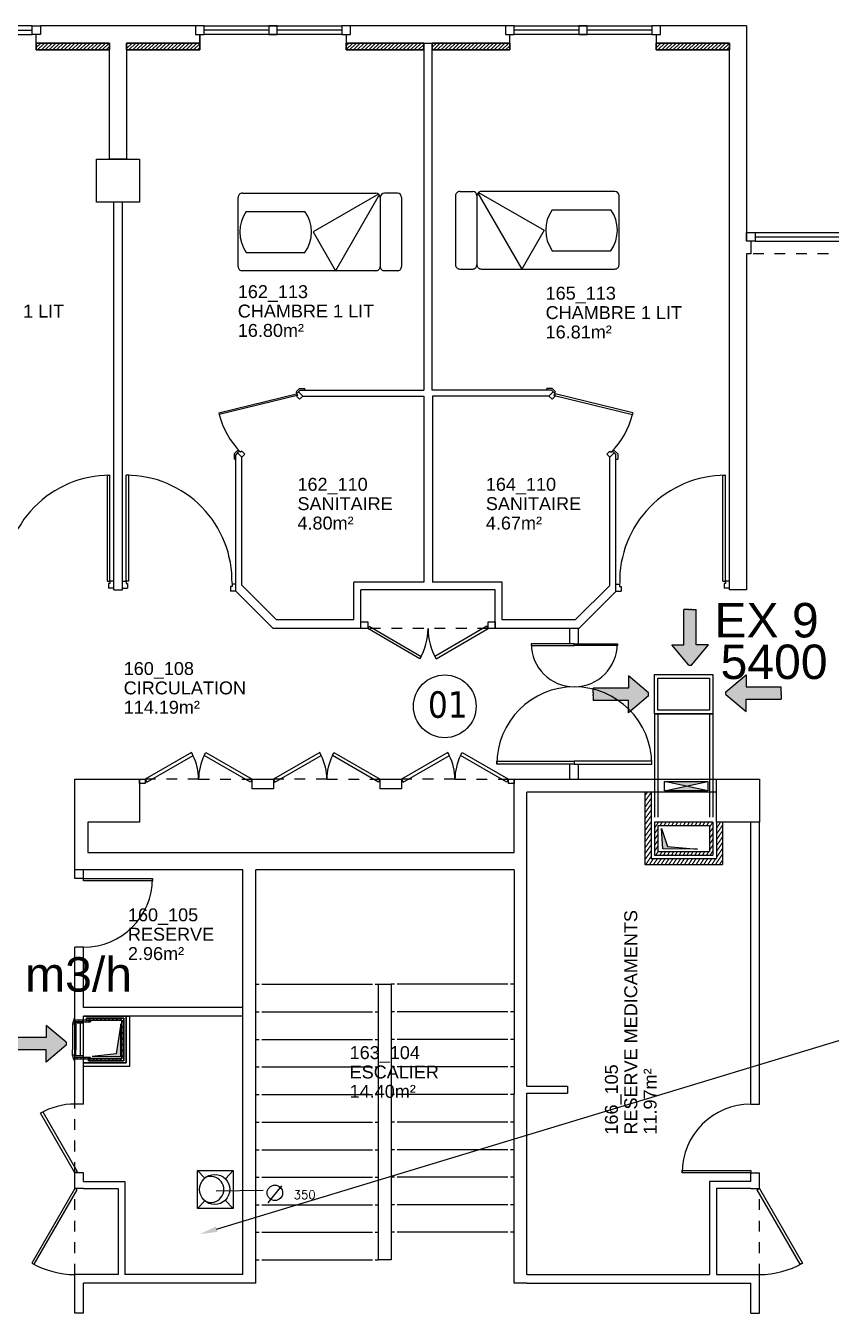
# Model space of a CAD drawing. Header units: millimetres. Extents: x -3.6 to 68.3, y -13.9 to 59.5.
# Drawn here: x 13.65 to 23.01, y 44.55 to 59.5 of the extents above; entities that cross this region are included whole.
import ezdxf
from ezdxf import colors
from ezdxf.entities.mleader import LeaderData, LeaderLine
from ezdxf.enums import TextEntityAlignment as Align
from ezdxf.math import Vec2, Vec3

# ---------------------------------------------------------------- set-up
doc = ezdxf.new("R2010")
doc.units = ezdxf.units.MM
for name, pattern in [('ACAD_ISO03W100', [30, 12, -18]), ('CACHÉ', [0.25, 0.125, -0.125]), ('CONTINU', [0])]:
    doc.linetypes.add(name, pattern=pattern)
for name, color, linetype in [('001 Murs', 7, 'Continuous'), ('002 poteaux', 7, 'Continuous'), ('003 murs porteurs', 7, 'Continuous'), ('003 porte', 7, 'Continuous'), ('004 cloisons', 7, 'Continuous'), ('004 isolation', 8, 'Continuous'), ('005 Portes', 7, 'Continuous'), ('01-PRESENTATION', 7, 'Continuous'), ('313 Extraction morgue', 8, 'Continuous'), ('400 Lits', 8, 'Continuous'), ('A_Etiqu_Local', 7, 'Continuous'), ('EXT', 10, 'Continuous'), ('futur', 30, 'Continuous'), ('TXT futur', 30, 'Continuous')]:
    doc.layers.add(name, color=color, linetype=linetype)
doc.styles.add('Annotation', font='tahoma.ttf')
doc.styles.add('ARIAL', font='arial.ttf')
doc.styles.add('Attribut', font='arial.ttf')
doc.styles.add('ROMANS', font='ROMANS')
doc.styles.get("Standard").update_dxf_attribs({"font": 'arial.ttf'})

# ---------------------------------------------------------------- blocks, each defined once
blk = doc.blocks.new('A_Etiqu_Local')
at = {"style": 'Attribut', "flags": 1}
for tag, p in [('CODE_HOPITAL', (-0.446, 1.632)), ('CODE_SITE', (-0.446, 1.407)), ('CODE_BATIMENT', (-0.446, 1.182)), ('CODE_SECTEUR', (-0.446, 0.957)), ('CODE_ETAGE', (-0.446, 0.732)), ('NOM_NORMALISE', (-0.446, -0.843)), ('SECTEUR_ACTIVITE', (-0.446, -1.068)), ('SOUS_SECTEUR_ACTIVITE', (-0.446, -1.293)), ('VOLUME', (-0.446, -1.518)), ('SERVICE', (-0.446, -1.743)), ('CODE_UG', (-0.446, -1.968)), ('CODE_UA', (-0.446, -2.193)), ('CODE_POLE', (-0.446, -2.418)), ('OCCUPANT_EXTERNE', (-0.446, -2.643)), ('DISPONIBILITE', (-0.446, -2.868)), ('ACCES_HANDICAPES', (-0.446, -3.093)), ('NATURE_SOL', (-0.446, -3.318)), ('RISQUE_LABORATOIRE', (-0.446, -3.543)), ('AMIANTE', (-0.446, -3.768))]:
    blk.add_attdef(tag, p, '', height=0.15, dxfattribs=at)
at = {"layer": 'A_Etiqu_Local', "style": 'Attribut'}
for tag, p in [('CODE_PIECE', (-0.446, 0.282)), ('NOM_USAGE', (-0.446, 0.057)), ('SURFACE', (-0.446, -0.168))]:
    blk.add_attdef(tag, p, '', height=0.15, dxfattribs=at)
blk = doc.blocks.new('new-FLECHE DF-csd')
blk.add_hatch(color=256).paths.add_polyline_path([(0, -0.018), (0, 0.018), (-0.254, 0.232), (-0.254, 0.078), (-0.7, 0.078), (-0.7, 0.018), (-0.7, 0), (-0.7, -0.018), (-0.7, -0.078), (-0.254, -0.078), (-0.254, -0.232)])
for p, q in [((0, 0.018), (-0.254, 0.232)), ((-0.254, 0.232), (-0.254, 0.078)), ((-0.254, 0.078), (-0.7, 0.078)), ((-0.7, 0.018), (-0.7, 0.078)), ((-0.7, 0.018), (-0.7, 0)), ((-0.7, -0.018), (-0.7, 0)), ((0, 0.018), (0, -0.018)), ((-0.7, -0.018), (-0.7, -0.078)), ((-0.254, -0.078), (-0.7, -0.078)), ((0, -0.018), (-0.254, -0.232)), ((-0.254, -0.232), (-0.254, -0.078))]:
    blk.add_line(p, q)
blk = doc.blocks.new('A$C1A661C90')
at = {"layer": 'EXT'}
h = blk.add_hatch(color=256, dxfattribs=at)
h.paths.add_polyline_path([(2.95, 0.64), (5.91, 1.27), (0, 1.27)])
h.paths.add_polyline_path([(0, 0), (5.91, 0), (2.95, 0.64)])
for p, q in [((5.91, 0), (0, 1.27)), ((0, 0), (5.91, 1.27))]:
    blk.add_line(p, q, dxfattribs=at)
blk.add_lwpolyline([(0, 1.27), (5.91, 1.27), (5.91, 0), (0, 0)], close=True, dxfattribs=at)

msp = doc.modelspace()

# ---------------------------------------------------------------- hatches: boundary and pattern name
at = {"layer": 'EXT', "lineweight": 9}
h = msp.add_hatch(dxfattribs=at)
h.set_pattern_fill('ANSI31', color=8, scale=0.3, angle=551.2384, style=0)
h.set_pattern_definition([(236.238407, (-145.07485, -56.756518), (0.031175894, -0.0208401924), [])])
h.paths.add_polyline_path([(21.745, 50.25), (21.675, 50.25), (21.675, 49.83), (20.915, 49.83), (20.915, 50.6), (20.845, 50.6), (20.845, 49.76), (21.745, 49.76)])
h.paths.add_polyline_path([(21.635, 50.19), (21.595, 50.19), (21.595, 49.91), (20.995, 49.91), (20.995, 50.21), (21.595, 50.21), (21.595, 50.19), (21.635, 50.19), (21.635, 50.25), (20.955, 50.25), (20.955, 49.87), (21.635, 49.87)], flags=17)
at = {"layer": 'EXT', "ltscale": 0.01}
for points in [[(21.454, 49.937), (21.052, 49.941), (21.035, 50.18), (21.108, 49.971)], [(21.454, 49.937), (21.052, 49.941), (21.035, 50.18), (21.108, 49.971)], [(14.423, 47.531), (14.758, 47.53), (14.758, 47.91), (14.703, 47.56)]]:
    msp.add_hatch(color=8, dxfattribs=at).paths.add_polyline_path(points)
at = {"layer": 'EXT', "lineweight": 9}
h = msp.add_hatch(dxfattribs=at)
h.set_pattern_fill('ANSI31', color=8, scale=0.3, angle=551.2384, style=0)
h.set_pattern_definition([(236.2384066, (13159.56519, 3416.028558), (0.03117589424, -0.02084019238), [])])
h.paths.add_polyline_path([(14.225, 47.953), (14.225, 47.935), (14.315, 47.935), (14.315, 47.953)])
h.paths.add_polyline_path([(14.333, 47.953), (14.333, 47.935), (14.406, 47.935), (14.406, 47.953)])
h.paths.add_polyline_path([(14.315, 47.953), (14.315, 47.935), (14.333, 47.935), (14.333, 47.953)])
h.paths.add_polyline_path([(14.225, 47.521), (14.225, 47.503), (14.406, 47.503), (14.406, 47.521)])
h = msp.add_hatch(dxfattribs=at)
h.set_pattern_fill('ANSI31', color=8, scale=0.3, angle=551.2384, style=0)
h.set_pattern_definition([(236.238407, (-145.07485, -56.446555), (0.031175894, -0.0208401924), [])])
h.paths.add_polyline_path([(14.36, 47.976), (14.794, 47.976), (14.794, 47.48), (14.383, 47.48), (14.383, 47.503), (14.771, 47.503), (14.771, 47.953), (14.36, 47.953)])

# ---------------------------------------------------------------- linework, layer by layer
at = {"layer": '001 Murs', "color": 8, "linetype": 'Continuous'}
msp.add_line((22.075, 46.979), (22.075, 50.25), dxfattribs=at)
at = {"layer": '002 poteaux', "color": 8, "linetype": 'Continuous'}
for p, q in [((14.475, 57.45), (14.475, 57.95)), ((14.475, 57.95), (14.975, 57.95)), ((14.975, 57.95), (14.975, 57.45)), ((14.975, 57.45), (14.475, 57.45)), ((14.225, 50.25), (14.225, 50.75)), ((14.225, 50.75), (14.975, 50.75)), ((14.975, 50.75), (14.975, 50.25)), ((21.675, 50.25), (21.675, 50.75)), ((21.675, 50.75), (22.175, 50.75)), ((22.175, 50.75), (22.175, 50.25)), ((14.975, 50.25), (14.375, 50.25)), ((22.175, 50.25), (21.675, 50.25))]:
    msp.add_line(p, q, dxfattribs=at)
at = {"layer": '003 murs porteurs', "color": 8, "linetype": 'Continuous'}
for p, q in [((13.775, 59.299), (13.775, 59.399)), ((15.625, 59.499), (13.826, 59.499)), ((15.675, 59.299), (15.675, 59.399)), ((15.675, 59.399), (15.675, 59.299)), ((17.375, 59.399), (17.375, 59.299)), ((19.225, 59.499), (17.425, 59.499)), ((19.276, 59.299), (19.276, 59.399)), ((20.975, 59.399), (20.975, 59.299)), ((22.025, 59.499), (21.025, 59.499)), ((22.025, 59.5), (22.025, 57)), ((14.625, 59.299), (13.775, 59.299)), ((14.625, 59.299), (13.776, 59.299)), ((13.776, 59.299), (13.776, 59.219)), ((13.776, 59.219), (14.625, 59.219)), ((14.625, 59.219), (14.625, 59.299)), ((14.625, 57.95), (14.625, 59.299)), ((14.825, 59.299), (15.675, 59.299)), ((14.825, 59.219), (14.825, 59.299)), ((14.825, 59.299), (15.675, 59.299)), ((15.675, 59.299), (14.825, 59.299)), ((14.825, 59.299), (14.825, 57.95)), ((15.675, 59.219), (14.825, 59.219)), ((15.675, 59.299), (15.675, 59.219)), ((17.375, 59.219), (17.375, 59.299)), ((17.375, 59.299), (18.275, 59.299)), ((17.375, 59.299), (19.276, 59.299)), ((18.275, 59.219), (17.375, 59.219)), ((18.275, 59.299), (18.275, 59.219)), ((18.375, 59.219), (18.375, 59.299)), ((18.375, 59.299), (19.275, 59.299)), ((19.275, 59.219), (18.375, 59.219)), ((19.275, 59.299), (19.275, 59.219)), ((20.975, 59.219), (20.975, 59.299)), ((20.975, 59.299), (21.825, 59.299)), ((20.975, 59.299), (21.825, 59.299)), ((21.825, 59.219), (20.975, 59.219)), ((21.825, 52.95), (21.825, 59.299)), ((21.825, 59.299), (21.825, 59.219)), ((14.825, 57.95), (14.625, 57.95)), ((22.075, 57), (22.025, 57)), ((22.075, 57), (22.075, 56.85)), ((22.025, 56.85), (22.025, 52.95)), ((22.075, 56.85), (22.025, 56.85)), ((22.025, 52.95), (21.825, 52.95)), ((19.324, 49.899), (19.324, 50.75)), ((19.324, 50.6), (19.324, 50.75)), ((19.324, 50.75), (21.675, 50.75)), ((19.474, 47.186), (19.474, 50.6)), ((21.675, 50.6), (19.474, 50.6)), ((14.225, 49.699), (14.225, 50.25)), ((14.375, 50.25), (14.375, 49.899)), ((14.375, 49.899), (19.324, 49.899)), ((16.174, 49.699), (14.225, 49.699)), ((16.174, 44.999), (16.174, 49.699)), ((19.324, 49.699), (16.324, 49.699)), ((16.324, 44.899), (16.324, 49.699)), ((19.324, 49.699), (19.324, 47.095)), ((16.324, 48.369), (16.364, 48.369)), ((16.394, 48.369), (17.682, 48.369)), ((17.712, 48.369), (17.752, 48.369)), ((17.752, 45.17), (17.752, 48.369)), ((17.752, 48.369), (17.897, 48.369)), ((17.937, 48.369), (17.897, 48.369)), ((17.897, 48.369), (17.897, 45.17)), ((19.254, 48.369), (17.967, 48.369)), ((19.324, 48.369), (19.284, 48.369)), ((16.324, 48.049), (16.364, 48.049)), ((16.394, 48.049), (17.682, 48.049)), ((17.712, 48.049), (17.752, 48.049)), ((17.937, 48.049), (17.897, 48.049)), ((19.254, 48.049), (17.967, 48.049)), ((19.324, 48.049), (19.284, 48.049)), ((16.324, 47.729), (16.364, 47.729)), ((16.394, 47.729), (17.682, 47.729)), ((17.712, 47.729), (17.752, 47.729)), ((17.937, 47.729), (17.897, 47.729)), ((19.254, 47.729), (17.967, 47.729)), ((19.324, 47.729), (19.284, 47.729)), ((16.324, 47.409), (16.364, 47.409)), ((16.394, 47.409), (17.682, 47.409)), ((17.712, 47.409), (17.752, 47.409)), ((17.937, 47.409), (17.897, 47.409)), ((19.254, 47.409), (17.967, 47.409)), ((19.324, 47.409), (19.284, 47.409)), ((19.324, 44.899), (19.324, 47.095)), ((19.474, 44.999), (19.474, 47.106)), ((16.326, 47.089), (16.364, 47.089)), ((16.394, 47.089), (17.682, 47.089)), ((17.712, 47.089), (17.752, 47.089)), ((17.937, 47.089), (17.897, 47.089)), ((19.254, 47.089), (17.967, 47.089)), ((19.324, 47.089), (19.284, 47.089)), ((16.324, 46.769), (16.364, 46.769)), ((16.394, 46.769), (17.682, 46.769)), ((17.712, 46.769), (17.752, 46.769)), ((17.937, 46.769), (17.897, 46.769)), ((19.254, 46.769), (17.967, 46.769)), ((19.324, 46.769), (19.284, 46.769)), ((16.324, 46.449), (16.364, 46.449)), ((16.394, 46.449), (17.682, 46.449)), ((17.712, 46.449), (17.752, 46.449)), ((17.937, 46.449), (17.897, 46.449)), ((19.254, 46.449), (17.967, 46.449)), ((19.324, 46.449), (19.284, 46.449)), ((16.324, 46.129), (16.364, 46.129)), ((16.394, 46.129), (17.682, 46.129)), ((17.712, 46.129), (17.752, 46.129)), ((17.937, 46.129), (17.897, 46.129)), ((19.254, 46.129), (17.967, 46.129)), ((19.324, 46.129), (19.284, 46.129)), ((16.324, 45.81), (16.364, 45.81)), ((16.394, 45.81), (17.682, 45.81)), ((17.712, 45.81), (17.752, 45.81)), ((17.937, 45.81), (17.897, 45.81)), ((19.254, 45.81), (17.967, 45.81)), ((19.324, 45.81), (19.284, 45.81)), ((16.324, 45.49), (16.364, 45.49)), ((16.394, 45.49), (17.682, 45.49)), ((17.712, 45.49), (17.752, 45.49)), ((17.937, 45.49), (17.897, 45.49)), ((19.254, 45.49), (17.967, 45.49)), ((19.324, 45.49), (19.284, 45.49)), ((16.324, 45.17), (16.364, 45.17)), ((16.394, 45.17), (17.682, 45.17)), ((17.712, 45.17), (17.752, 45.17)), ((17.897, 45.17), (17.752, 45.17))]:
    msp.add_line(p, q, dxfattribs=at)
at = {"layer": '003 murs porteurs', "color": 8, "linetype": 'CACHÉ'}
msp.add_line((23.725, 56.85), (22.075, 56.85), dxfattribs=at)
at = {"layer": '003 porte', "color": 8}
for p, q in [((15.896, 55.005), (16.799, 55.226)), ((16.804, 55.207), (15.901, 54.986)), ((16.82, 55.247), (16.799, 55.226)), ((16.799, 55.226), (16.804, 55.207)), ((16.799, 55.226), (16.813, 55.212)), ((16.813, 55.212), (16.799, 55.198)), ((16.799, 55.198), (16.834, 55.162)), ((16.87, 55.198), (16.82, 55.247)), ((16.834, 55.162), (16.87, 55.198)), ((19.73, 55.198), (19.78, 55.247)), ((19.766, 55.162), (19.73, 55.198)), ((19.801, 55.198), (19.766, 55.162)), ((19.78, 55.247), (19.801, 55.226)), ((19.801, 55.226), (19.787, 55.212)), ((19.787, 55.212), (19.801, 55.198)), ((19.801, 55.226), (19.796, 55.207)), ((19.796, 55.207), (20.699, 54.986)), ((20.704, 55.005), (19.801, 55.226)), ((15.896, 55.005), (15.901, 54.986)), ((20.704, 55.005), (20.699, 54.986)), ((16.134, 54.561), (16.113, 54.54)), ((16.113, 54.54), (16.162, 54.491)), ((16.148, 54.547), (16.134, 54.561)), ((16.162, 54.561), (16.148, 54.547)), ((16.198, 54.526), (16.162, 54.561)), ((16.162, 54.491), (16.198, 54.526)), ((20.402, 54.526), (20.438, 54.561)), ((20.438, 54.491), (20.402, 54.526)), ((20.438, 54.561), (20.452, 54.547)), ((20.487, 54.54), (20.438, 54.491)), ((20.452, 54.547), (20.466, 54.561)), ((20.466, 54.561), (20.487, 54.54))]:
    msp.add_line(p, q, dxfattribs=at)
at = {"layer": '003 porte', "color": 8, "linetype": 'Continuous'}
for p, q in [((14.601, 53.05), (14.601, 54.28)), ((14.601, 54.28), (14.631, 54.28)), ((14.631, 53.05), (14.631, 54.28)), ((14.819, 53.05), (14.819, 54.28)), ((14.849, 54.28), (14.819, 54.28)), ((14.849, 53.05), (14.849, 54.28)), ((21.751, 54.28), (21.781, 54.28)), ((21.751, 53.05), (21.751, 54.28)), ((21.781, 53.05), (21.781, 54.28)), ((14.601, 53.05), (14.631, 53.05)), ((14.631, 53.022), (14.615, 53.022)), ((14.615, 53.022), (14.615, 52.97)), ((14.675, 52.97), (14.615, 52.97)), ((14.675, 53.05), (14.631, 53.05)), ((14.631, 53.05), (14.631, 53.022)), ((14.775, 53.05), (14.819, 53.05)), ((14.775, 52.97), (14.835, 52.97)), ((14.819, 53.05), (14.819, 53.022)), ((14.849, 53.05), (14.819, 53.05)), ((14.819, 53.022), (14.835, 53.022)), ((14.835, 53.022), (14.835, 52.97)), ((16.049, 52.988), (16.033, 52.988)), ((16.033, 52.988), (16.033, 52.936)), ((16.092, 52.936), (16.033, 52.936)), ((16.049, 53.016), (16.049, 52.988)), ((16.092, 53.016), (16.049, 53.016)), ((16.092, 52.936), (16.092, 53.016)), ((16.092, 52.936), (16.092, 53.016)), ((20.508, 53.016), (20.551, 53.016)), ((20.508, 52.936), (20.567, 52.936)), ((20.551, 53.016), (20.551, 52.988)), ((20.551, 52.988), (20.567, 52.988)), ((20.567, 52.988), (20.567, 52.936)), ((21.751, 53.05), (21.781, 53.05)), ((21.765, 53.022), (21.765, 52.97)), ((21.781, 53.022), (21.765, 53.022)), ((21.825, 52.97), (21.765, 52.97)), ((21.781, 53.05), (21.781, 53.022)), ((21.825, 53.05), (21.781, 53.05)), ((17.545, 52.5), (17.545, 52.58)), ((17.545, 52.58), (17.625, 52.58)), ((17.625, 52.5), (17.545, 52.5)), ((17.625, 52.58), (17.625, 52.5)), ((19.025, 52.5), (19.025, 52.58)), ((19.025, 52.58), (19.105, 52.58)), ((19.105, 52.5), (19.025, 52.5)), ((19.105, 52.58), (19.105, 52.5)), ((15.578, 51.06), (15.041, 50.75)), ((15.06, 50.717), (15.597, 51.027)), ((15.597, 51.027), (15.578, 51.06)), ((15.726, 51.027), (15.744, 51.06)), ((16.263, 50.717), (15.726, 51.027)), ((15.744, 51.06), (16.281, 50.75)), ((17.067, 51.06), (16.53, 50.75)), ((16.548, 50.717), (17.085, 51.027)), ((17.085, 51.027), (17.067, 51.06)), ((17.214, 51.027), (17.233, 51.06)), ((17.751, 50.717), (17.214, 51.027)), ((17.233, 51.06), (17.77, 50.75)), ((18.555, 51.06), (18.018, 50.75)), ((18.037, 50.717), (18.574, 51.027)), ((18.574, 51.027), (18.555, 51.06)), ((18.703, 51.027), (18.721, 51.06)), ((19.24, 50.717), (18.703, 51.027)), ((18.721, 51.06), (19.258, 50.75)), ((14.975, 50.7), (14.975, 50.75)), ((14.975, 50.75), (15.041, 50.75)), ((15.041, 50.7), (14.975, 50.7)), ((15.041, 50.75), (15.041, 50.7)), ((15.041, 50.75), (15.06, 50.717)), ((16.281, 50.75), (16.263, 50.717)), ((16.281, 50.639), (16.281, 50.75)), ((16.281, 50.75), (16.53, 50.75)), ((16.53, 50.75), (16.53, 50.639)), ((16.53, 50.75), (16.548, 50.717)), ((17.77, 50.75), (17.751, 50.717)), ((17.77, 50.639), (17.77, 50.75)), ((17.77, 50.75), (18.018, 50.75)), ((18.018, 50.75), (18.018, 50.639)), ((18.018, 50.75), (18.037, 50.717)), ((19.258, 50.75), (19.24, 50.717)), ((19.258, 50.7), (19.258, 50.75)), ((19.258, 50.75), (19.324, 50.75)), ((19.324, 50.7), (19.258, 50.7)), ((19.324, 50.75), (19.324, 50.7)), ((16.53, 50.639), (16.281, 50.639)), ((18.018, 50.639), (17.77, 50.639)), ((14.325, 49.599), (15.125, 49.599)), ((14.325, 49.569), (14.325, 49.599)), ((15.125, 49.569), (14.325, 49.569)), ((15.125, 49.599), (15.125, 49.569)), ((13.825, 46.872), (13.851, 46.887)), ((14.225, 46.179), (13.825, 46.872)), ((13.851, 46.887), (14.251, 46.194)), ((21.275, 46.179), (21.275, 46.209)), ((21.275, 46.209), (22.075, 46.209)), ((22.075, 46.209), (22.075, 46.179)), ((14.251, 46.194), (14.225, 46.179)), ((22.075, 46.179), (21.275, 46.179)), ((14.225, 45.999), (13.725, 45.133)), ((13.751, 45.118), (14.251, 45.984)), ((14.251, 45.984), (14.225, 45.999)), ((22.149, 45.984), (22.175, 45.999)), ((22.649, 45.118), (22.149, 45.984)), ((22.175, 45.999), (22.675, 45.133)), ((13.725, 45.133), (13.751, 45.118)), ((22.675, 45.133), (22.649, 45.118))]:
    msp.add_line(p, q, dxfattribs=at)
at = {"layer": '003 porte', "color": 8, "linetype": 'CACHÉ'}
for p, q in [((19.025, 52.5), (17.625, 52.5)), ((15.661, 50.75), (15.041, 50.75)), ((15.661, 50.75), (16.281, 50.75)), ((17.15, 50.75), (16.53, 50.75)), ((17.15, 50.75), (17.77, 50.75)), ((18.638, 50.75), (18.018, 50.75)), ((18.638, 50.75), (19.258, 50.75)), ((14.225, 46.179), (14.225, 46.979)), ((14.225, 44.999), (14.225, 45.999)), ((22.175, 44.999), (22.175, 45.999))]:
    msp.add_line(p, q, dxfattribs=at)
at = {"layer": '003 porte', "color": 8}
for centre, start, end in [((16.813, 55.212), 193.9247, 225), ((19.787, 55.212), 315, 346.0753)]:
    msp.add_arc(centre, 0.94, start, end, dxfattribs=at)
at = {"layer": '003 porte', "color": 8, "linetype": 'Continuous'}
for centre, radius, start, end in [((14.631, 53.05), 1.23, 90, 181.2943), ((14.819, 53.05), 1.23, 358.7057, 90), ((21.781, 53.05), 1.23, 90, 181.2943), ((15.041, 50.75), 0.62, 0, 26.5663), ((16.281, 50.75), 0.62, 153.4337, 180), ((16.53, 50.75), 0.62, 0, 26.5663), ((17.77, 50.75), 0.62, 153.4337, 180), ((18.018, 50.75), 0.62, 0, 26.5663), ((19.258, 50.75), 0.62, 153.4337, 180), ((14.325, 49.599), 0.8, 270, 0), ((14.225, 46.179), 0.8, 90, 120), ((22.075, 46.179), 0.8, 90, 180), ((14.225, 45.999), 1, 240, 270), ((22.175, 45.999), 1, 270, 300)]:
    msp.add_arc(centre, radius, start, end, dxfattribs=at)
at = {"layer": '004 cloisons', "color": 8, "linetype": 'Continuous'}
for p, q in [((13.726, 59.499), (12.126, 59.499)), ((12.126, 59.399), (13.726, 59.399)), ((12.976, 59.449), (13.726, 59.449)), ((13.726, 59.399), (13.726, 59.499)), ((13.726, 59.499), (13.826, 59.499)), ((13.826, 59.399), (13.726, 59.399)), ((13.826, 59.499), (13.826, 59.399)), ((15.725, 59.499), (15.625, 59.499)), ((15.625, 59.499), (15.625, 59.399)), ((15.625, 59.399), (15.725, 59.399)), ((15.725, 59.499), (17.325, 59.499)), ((15.725, 59.399), (15.725, 59.499)), ((16.475, 59.449), (15.725, 59.449)), ((17.325, 59.399), (15.725, 59.399)), ((16.575, 59.499), (16.475, 59.499)), ((16.475, 59.499), (16.475, 59.399)), ((16.475, 59.399), (16.575, 59.399)), ((16.575, 59.399), (16.575, 59.499)), ((17.325, 59.449), (16.575, 59.449)), ((17.425, 59.499), (17.325, 59.499)), ((17.325, 59.499), (17.325, 59.399)), ((17.325, 59.399), (17.425, 59.399)), ((17.425, 59.399), (17.425, 59.499)), ((19.325, 59.499), (19.225, 59.499)), ((19.225, 59.499), (19.225, 59.399)), ((19.225, 59.399), (19.325, 59.399)), ((19.325, 59.499), (20.925, 59.499)), ((19.325, 59.399), (19.325, 59.499)), ((20.075, 59.449), (19.325, 59.449)), ((20.925, 59.399), (19.325, 59.399)), ((20.175, 59.499), (20.075, 59.499)), ((20.075, 59.499), (20.075, 59.399)), ((20.075, 59.399), (20.175, 59.399)), ((20.175, 59.399), (20.175, 59.499)), ((20.925, 59.449), (20.175, 59.449)), ((21.025, 59.499), (20.925, 59.499)), ((20.925, 59.499), (20.925, 59.399)), ((20.925, 59.399), (21.025, 59.399)), ((21.025, 59.399), (21.025, 59.499)), ((18.275, 59.299), (18.375, 59.299)), ((18.275, 59.299), (18.275, 55.268)), ((18.375, 55.268), (18.375, 59.299)), ((14.675, 52.95), (14.675, 57.45)), ((14.775, 52.95), (14.775, 57.45)), ((22.025, 57), (22.025, 57.1)), ((22.025, 57.1), (22.125, 57.1)), ((22.125, 57), (22.025, 57)), ((22.125, 57.1), (23.675, 57.1)), ((22.125, 57.1), (22.125, 57)), ((22.125, 57.05), (23.675, 57.05)), ((22.125, 57), (23.775, 57)), ((16.833, 55.288), (16.793, 55.248)), ((16.807, 55.234), (16.793, 55.248)), ((16.841, 55.268), (16.82, 55.247)), ((16.833, 55.288), (16.895, 55.288)), ((16.841, 55.268), (18.275, 55.268)), ((16.87, 55.198), (18.275, 55.198)), ((16.895, 55.268), (16.895, 55.288)), ((18.275, 55.198), (18.275, 53.037)), ((19.759, 55.268), (18.375, 55.268)), ((19.73, 55.198), (18.376, 55.198)), ((18.376, 55.198), (18.376, 53.037)), ((19.705, 55.268), (19.705, 55.288)), ((19.767, 55.288), (19.705, 55.288)), ((19.759, 55.268), (19.78, 55.247)), ((19.767, 55.288), (19.807, 55.248)), ((19.793, 55.234), (19.807, 55.248)), ((16.116, 54.571), (16.072, 54.527)), ((20.484, 54.571), (20.528, 54.527)), ((16.072, 54.527), (16.072, 54.466)), ((16.092, 54.466), (16.072, 54.466)), ((16.113, 54.54), (16.092, 54.519)), ((16.092, 52.933), (16.092, 54.519)), ((16.162, 53.004), (16.162, 54.49)), ((20.438, 53.004), (20.438, 54.49)), ((20.487, 54.54), (20.508, 54.519)), ((20.508, 52.933), (20.508, 54.519)), ((20.508, 54.466), (20.528, 54.466)), ((20.528, 54.527), (20.528, 54.466)), ((14.675, 52.95), (14.775, 52.95)), ((16.092, 52.933), (16.526, 52.5)), ((16.162, 53.004), (16.567, 52.6)), ((18.275, 53.037), (17.465, 53.037)), ((17.465, 52.6), (17.465, 53.037)), ((19.105, 52.95), (17.545, 52.95)), ((17.545, 52.5), (17.545, 52.95)), ((18.375, 52.95), (18.175, 52.95)), ((19.185, 53.037), (18.375, 53.037)), ((19.105, 52.5), (19.105, 52.95)), ((19.185, 52.6), (19.185, 53.037)), ((20.435, 53.001), (20.034, 52.6)), ((20.505, 52.93), (20.075, 52.5)), ((17.545, 52.5), (16.526, 52.5)), ((17.465, 52.6), (16.567, 52.6)), ((20.075, 52.5), (19.105, 52.5)), ((20.034, 52.6), (19.185, 52.6)), ((22.175, 46.979), (22.175, 50.25)), ((14.225, 49.599), (14.225, 49.699)), ((14.325, 49.599), (14.325, 49.699)), ((14.325, 49.599), (14.225, 49.599)), ((14.325, 48.799), (14.225, 48.799)), ((14.225, 46.979), (14.225, 48.799)), ((14.325, 48.099), (14.325, 48.799)), ((16.174, 48.099), (14.325, 48.099)), ((16.174, 47.999), (14.325, 47.999)), ((14.325, 46.979), (14.325, 47.999)), ((19.474, 47.186), (19.945, 47.186)), ((19.474, 47.106), (19.945, 47.106)), ((19.945, 47.186), (19.945, 47.106)), ((14.325, 46.979), (14.225, 46.979)), ((22.075, 46.979), (22.175, 46.979)), ((14.325, 46.179), (14.225, 46.179)), ((14.225, 45.999), (14.225, 46.179)), ((14.325, 46.079), (14.325, 46.179)), ((14.325, 46.079), (14.805, 46.079)), ((14.805, 46.079), (14.805, 44.999)), ((21.595, 46.079), (21.595, 44.999)), ((22.075, 46.079), (21.595, 46.079)), ((22.075, 46.179), (22.175, 46.179)), ((22.075, 46.079), (22.075, 46.179)), ((22.175, 45.999), (22.175, 46.179)), ((14.325, 45.999), (14.225, 45.999)), ((14.325, 45.999), (14.725, 45.999)), ((14.725, 45.999), (14.725, 44.999)), ((21.675, 45.999), (21.675, 44.999)), ((22.075, 45.999), (21.675, 45.999)), ((22.075, 45.999), (22.175, 45.999)), ((14.225, 44.55), (14.225, 44.999)), ((14.725, 44.999), (14.225, 44.999)), ((16.174, 44.899), (14.325, 44.899)), ((14.325, 44.55), (14.325, 44.899)), ((16.174, 44.999), (14.805, 44.999)), ((16.324, 44.899), (16.174, 44.899)), ((19.474, 44.899), (19.324, 44.899)), ((19.474, 44.999), (21.595, 44.999)), ((19.474, 44.899), (22.075, 44.899)), ((21.675, 44.999), (22.175, 44.999)), ((22.075, 44.55), (22.075, 44.899)), ((22.175, 44.55), (22.175, 44.999)), ((14.325, 44.55), (14.225, 44.55)), ((22.075, 44.55), (22.175, 44.55))]:
    msp.add_line(p, q, dxfattribs=at)
at = {"layer": '004 isolation', "color": 8, "linetype": 'Continuous'}
for p, q in [((13.776, 59.219), (13.776, 59.299)), ((13.776, 59.299), (14.625, 59.299)), ((13.776, 59.219), (13.776, 59.299)), ((13.776, 59.299), (14.625, 59.299)), ((13.783, 59.299), (13.776, 59.292)), ((13.776, 59.248), (13.827, 59.299)), ((14.625, 59.219), (13.776, 59.219)), ((14.625, 59.219), (13.776, 59.219)), ((13.871, 59.299), (13.791, 59.219)), ((13.835, 59.219), (13.915, 59.299)), ((13.959, 59.299), (13.88, 59.219)), ((13.924, 59.219), (14.004, 59.299)), ((14.048, 59.299), (13.968, 59.219)), ((14.012, 59.219), (14.092, 59.299)), ((14.136, 59.299), (14.056, 59.219)), ((14.1, 59.219), (14.18, 59.299)), ((14.225, 59.299), (14.145, 59.219)), ((14.189, 59.219), (14.269, 59.299)), ((14.313, 59.299), (14.233, 59.219)), ((14.277, 59.219), (14.357, 59.299)), ((14.401, 59.299), (14.321, 59.219)), ((14.366, 59.219), (14.446, 59.299)), ((14.49, 59.299), (14.41, 59.219)), ((14.454, 59.219), (14.534, 59.299)), ((14.578, 59.299), (14.498, 59.219)), ((14.542, 59.219), (14.622, 59.299)), ((14.625, 59.258), (14.587, 59.219)), ((14.625, 59.299), (14.625, 59.219)), ((14.625, 59.299), (14.625, 59.219)), ((15.675, 59.299), (14.825, 59.299)), ((14.825, 59.299), (14.825, 59.219)), ((15.675, 59.299), (14.825, 59.299)), ((14.825, 59.299), (14.825, 59.219)), ((14.843, 59.299), (14.825, 59.281)), ((14.825, 59.237), (14.888, 59.299)), ((14.825, 59.219), (15.675, 59.219)), ((14.825, 59.219), (15.675, 59.219)), ((14.932, 59.299), (14.852, 59.219)), ((14.896, 59.219), (14.976, 59.299)), ((15.02, 59.299), (14.94, 59.219)), ((14.984, 59.219), (15.064, 59.299)), ((15.109, 59.299), (15.029, 59.219)), ((15.073, 59.219), (15.153, 59.299)), ((15.197, 59.299), (15.117, 59.219)), ((15.161, 59.219), (15.241, 59.299)), ((15.285, 59.299), (15.205, 59.219)), ((15.25, 59.219), (15.33, 59.299)), ((15.374, 59.299), (15.294, 59.219)), ((15.338, 59.219), (15.418, 59.299)), ((15.462, 59.299), (15.382, 59.219)), ((15.426, 59.219), (15.506, 59.299)), ((15.551, 59.299), (15.471, 59.219)), ((15.515, 59.219), (15.595, 59.299)), ((15.639, 59.299), (15.559, 59.219)), ((15.603, 59.219), (15.675, 59.291)), ((15.675, 59.246), (15.647, 59.219)), ((15.675, 59.219), (15.675, 59.299)), ((15.675, 59.219), (15.675, 59.299)), ((18.275, 59.299), (17.375, 59.299)), ((17.375, 59.299), (17.375, 59.219)), ((18.275, 59.299), (17.375, 59.299)), ((17.375, 59.299), (17.375, 59.219)), ((17.407, 59.299), (17.375, 59.267)), ((17.375, 59.223), (17.451, 59.299)), ((17.375, 59.219), (18.275, 59.219)), ((17.375, 59.219), (18.275, 59.219)), ((17.495, 59.299), (17.415, 59.219)), ((17.459, 59.219), (17.539, 59.299)), ((17.583, 59.299), (17.503, 59.219)), ((17.548, 59.219), (17.628, 59.299)), ((17.672, 59.299), (17.592, 59.219)), ((17.636, 59.219), (17.716, 59.299)), ((17.76, 59.299), (17.68, 59.219)), ((17.724, 59.219), (17.804, 59.299)), ((17.849, 59.299), (17.769, 59.219)), ((17.813, 59.219), (17.893, 59.299)), ((17.937, 59.299), (17.857, 59.219)), ((17.901, 59.219), (17.981, 59.299)), ((18.025, 59.299), (17.945, 59.219)), ((17.99, 59.219), (18.07, 59.299)), ((18.114, 59.299), (18.034, 59.219)), ((18.078, 59.219), (18.158, 59.299)), ((18.202, 59.299), (18.122, 59.219)), ((18.166, 59.219), (18.246, 59.299)), ((18.275, 59.283), (18.211, 59.219)), ((18.255, 59.219), (18.275, 59.239)), ((18.275, 59.219), (18.275, 59.299)), ((18.275, 59.219), (18.275, 59.299)), ((19.275, 59.299), (18.375, 59.299)), ((18.375, 59.299), (18.375, 59.219)), ((19.275, 59.299), (18.375, 59.299)), ((18.375, 59.299), (18.375, 59.219)), ((18.379, 59.299), (18.375, 59.295)), ((18.375, 59.251), (18.423, 59.299)), ((18.375, 59.219), (19.275, 59.219)), ((18.375, 59.219), (19.275, 59.219)), ((18.467, 59.299), (18.387, 59.219)), ((18.431, 59.219), (18.511, 59.299)), ((18.556, 59.299), (18.476, 59.219)), ((18.52, 59.219), (18.6, 59.299)), ((18.644, 59.299), (18.564, 59.219)), ((18.608, 59.219), (18.688, 59.299)), ((18.732, 59.299), (18.652, 59.219)), ((18.697, 59.219), (18.777, 59.299)), ((18.821, 59.299), (18.741, 59.219)), ((18.785, 59.219), (18.865, 59.299)), ((18.909, 59.299), (18.829, 59.219)), ((18.873, 59.219), (18.953, 59.299)), ((18.998, 59.299), (18.918, 59.219)), ((18.962, 59.219), (19.042, 59.299)), ((19.086, 59.299), (19.006, 59.219)), ((19.05, 59.219), (19.13, 59.299)), ((19.174, 59.299), (19.094, 59.219)), ((19.139, 59.219), (19.219, 59.299)), ((19.263, 59.299), (19.183, 59.219)), ((19.227, 59.219), (19.275, 59.267)), ((19.275, 59.223), (19.271, 59.219)), ((19.275, 59.219), (19.275, 59.299)), ((19.275, 59.219), (19.275, 59.299)), ((21.825, 59.299), (20.975, 59.299)), ((20.975, 59.299), (20.975, 59.219)), ((21.825, 59.299), (20.975, 59.299)), ((20.975, 59.299), (20.975, 59.219)), ((20.986, 59.299), (20.975, 59.288)), ((20.975, 59.244), (21.031, 59.299)), ((20.975, 59.219), (21.825, 59.219)), ((20.975, 59.219), (21.825, 59.219)), ((21.075, 59.299), (20.995, 59.219)), ((21.039, 59.219), (21.119, 59.299)), ((21.163, 59.299), (21.083, 59.219)), ((21.127, 59.219), (21.207, 59.299)), ((21.252, 59.299), (21.172, 59.219)), ((21.216, 59.219), (21.296, 59.299)), ((21.34, 59.299), (21.26, 59.219)), ((21.304, 59.219), (21.384, 59.299)), ((21.428, 59.299), (21.348, 59.219)), ((21.393, 59.219), (21.473, 59.299)), ((21.517, 59.299), (21.437, 59.219)), ((21.481, 59.219), (21.561, 59.299)), ((21.605, 59.299), (21.525, 59.219)), ((21.569, 59.219), (21.649, 59.299)), ((21.694, 59.299), (21.613, 59.219)), ((21.658, 59.219), (21.738, 59.299)), ((21.782, 59.299), (21.702, 59.219)), ((21.746, 59.219), (21.825, 59.298)), ((21.825, 59.254), (21.79, 59.219)), ((21.825, 59.219), (21.825, 59.299)), ((21.825, 59.219), (21.825, 59.299))]:
    msp.add_line(p, q, dxfattribs=at)
at = {"layer": '005 Portes', "color": 8, "linetype": 'Continuous'}
for p, q in [((17.625, 52.5), (17.64, 52.526)), ((18.232, 52.15), (17.625, 52.5)), ((17.64, 52.526), (18.247, 52.176)), ((19.01, 52.526), (18.404, 52.176)), ((18.419, 52.15), (19.025, 52.5)), ((19.025, 52.5), (19.01, 52.526)), ((18.247, 52.176), (18.232, 52.15)), ((18.404, 52.176), (18.419, 52.15))]:
    msp.add_line(p, q, dxfattribs=at)
for centre, start, end in [((17.625, 52.5), 330, 0), ((19.025, 52.5), 180, 210)]:
    msp.add_arc(centre, 0.7, start, end, dxfattribs=at)
at = {"layer": '313 Extraction morgue', "color": 8, "linetype": 'Continuous'}
for p, q in [((15.647, 46.208), (15.732, 46.118)), ((15.647, 45.765), (15.647, 46.208)), ((15.647, 46.208), (16.064, 46.208)), ((15.972, 46.11), (16.064, 46.208)), ((16.064, 46.208), (16.064, 45.765)), ((15.864, 45.971), (16.411, 45.978)), ((16.467, 45.833), (16.629, 46.029)), ((15.647, 45.765), (15.733, 45.856)), ((16.064, 45.765), (15.647, 45.765)), ((15.971, 45.864), (16.064, 45.765))]:
    msp.add_line(p, q, dxfattribs=at)
for centre, radius in [((15.848, 45.987), 0.175), ((16.547, 45.948), 0.0899)]:
    msp.add_circle(centre, radius, dxfattribs=at)
msp.add_arc((15.803, 45.987), 0.151, 243.9597, 115.6596, dxfattribs=at)
at = {"layer": '400 Lits', "color": 8, "linetype": 'Continuous'}
for p, q in [((18.694, 57.575), (18.844, 57.575)), ((18.912, 57.564), (19.673, 57.125)), ((20.494, 57.575), (18.943, 57.575)), ((16.119, 56.705), (16.119, 57.505)), ((16.169, 57.555), (17.72, 57.555)), ((17.75, 57.544), (16.99, 57.105)), ((17.758, 57.536), (17.25, 56.655)), ((17.769, 57.505), (17.769, 56.705)), ((17.769, 57.505), (17.769, 56.705)), ((17.769, 57.505), (17.769, 56.705)), ((17.969, 57.555), (17.819, 57.555)), ((18.019, 57.505), (18.019, 56.705)), ((18.644, 57.525), (18.644, 56.725)), ((18.894, 57.525), (18.894, 56.725)), ((18.894, 57.525), (18.894, 56.725)), ((18.894, 57.525), (18.894, 56.725)), ((18.904, 57.556), (19.413, 56.675)), ((20.544, 56.725), (20.544, 57.525)), ((16.214, 57.344), (16.895, 57.344)), ((19.768, 57.363), (20.449, 57.363)), ((19.673, 57.125), (19.413, 56.675)), ((16.99, 57.105), (17.25, 56.655)), ((16.214, 56.867), (16.895, 56.867)), ((19.768, 56.886), (20.449, 56.886)), ((18.694, 56.675), (18.844, 56.675)), ((18.943, 56.675), (20.494, 56.675)), ((17.72, 56.655), (16.169, 56.655)), ((17.969, 56.655), (17.819, 56.655))]:
    msp.add_line(p, q, dxfattribs=at)
for centre, radius, start, end in [((18.694, 57.525), 0.05, 89.9971, 179.9972), ((18.844, 57.525), 0.05, 0.0029, 90.0028), ((18.944, 57.525), 0.05, 89.9971, 179.9972), ((20.494, 57.525), 0.05, 0.0018, 90.0017), ((16.169, 57.505), 0.05, 89.9982, 179.9983), ((17.719, 57.505), 0.05, 359.9983, 89.9982), ((17.819, 57.505), 0.05, 90.0018, 180.0017), ((17.969, 57.505), 0.05, 359.9983, 89.9982), ((16.555, 57.105), 0.416, 145.0078, 214.9925), ((16.555, 57.105), 0.416, 325.0079, 34.9919), ((20.108, 57.125), 0.416, 145.0078, 214.9925), ((20.108, 57.125), 0.416, 325.0079, 34.9919), ((16.169, 56.705), 0.05, 179.9982, 269.9983), ((17.719, 56.705), 0.05, 269.9982, 359.9983), ((17.819, 56.705), 0.05, 180.0017, 270.0018), ((17.969, 56.705), 0.05, 269.9982, 359.9983), ((18.694, 56.725), 0.05, 180.0017, 270.0018), ((18.844, 56.725), 0.05, 269.9982, 359.9983), ((18.944, 56.725), 0.05, 180.0017, 270.0018), ((20.494, 56.725), 0.05, 270.0017, 0.0018)]:
    msp.add_arc(centre, radius, start, end, dxfattribs=at)
at = {"layer": 'EXT', "color": 8, "linetype": 'ACAD_ISO03W100', "ltscale": 0.1}
for p, q in [((20.955, 51.511), (21.635, 51.511)), ((20.955, 51.511), (20.955, 50.25)), ((20.995, 51.511), (20.995, 50.25)), ((21.595, 51.511), (21.595, 50.25)), ((21.635, 51.511), (21.635, 50.25)), ((14.216, 47.971), (14.198, 47.908)), ((14.198, 47.908), (14.198, 47.61)), ((14.225, 47.908), (14.198, 47.908)), ((14.225, 47.971), (14.216, 47.971)), ((14.324, 47.935), (14.225, 47.935)), ((14.225, 47.935), (14.225, 47.917)), ((14.324, 47.917), (14.225, 47.917)), ((14.225, 47.917), (14.225, 47.908)), ((14.225, 47.908), (14.234, 47.908)), ((14.225, 47.908), (14.225, 47.61)), ((14.234, 47.908), (14.234, 47.61)), ((14.288, 47.539), (14.288, 47.917)), ((14.198, 47.548), (14.198, 47.61)), ((14.216, 47.485), (14.198, 47.548)), ((14.225, 47.548), (14.198, 47.548)), ((14.225, 47.548), (14.225, 47.61)), ((14.225, 47.539), (14.225, 47.548)), ((14.225, 47.548), (14.234, 47.548)), ((14.234, 47.548), (14.234, 47.61)), ((14.225, 47.485), (14.216, 47.485)), ((14.324, 47.539), (14.225, 47.539)), ((14.225, 47.521), (14.225, 47.539)), ((14.324, 47.521), (14.225, 47.521))]:
    msp.add_line(p, q, dxfattribs=at)
at = {"layer": 'EXT', "color": 8, "ltscale": 0.5}
for p, q in [((20.845, 50.6), (20.845, 49.76)), ((20.915, 50.6), (20.915, 49.83)), ((21.635, 50.25), (20.955, 50.25)), ((20.955, 50.25), (20.955, 49.87)), ((21.595, 50.21), (20.995, 50.21)), ((20.995, 50.21), (20.995, 49.91)), ((20.915, 49.83), (21.675, 49.83)), ((20.955, 49.87), (21.635, 49.87)), ((20.995, 49.91), (21.595, 49.91)), ((20.845, 49.76), (21.745, 49.76)), ((14.794, 47.976), (14.371, 47.976)), ((14.771, 47.953), (14.394, 47.953)), ((14.771, 47.503), (14.771, 47.953)), ((14.794, 47.48), (14.794, 47.976)), ((14.383, 47.48), (14.794, 47.48)), ((14.394, 47.503), (14.771, 47.503))]:
    msp.add_line(p, q, dxfattribs=at)
at = {"layer": 'EXT', "color": 8}
for p, q in [((21.635, 50.25), (21.635, 49.87)), ((21.675, 50.25), (21.675, 49.83)), ((21.745, 50.25), (21.745, 49.76)), ((21.595, 50.21), (21.595, 49.91)), ((14.325, 47.999), (14.858, 47.999)), ((14.818, 47.999), (14.818, 47.457)), ((14.858, 47.999), (14.858, 47.416)), ((14.794, 47.976), (14.36, 47.976)), ((14.36, 47.935), (14.36, 47.976)), ((14.371, 47.953), (14.771, 47.953)), ((14.371, 47.953), (14.771, 47.953)), ((14.383, 47.953), (14.383, 47.935)), ((14.406, 47.953), (14.406, 47.935)), ((14.771, 47.953), (14.771, 47.503)), ((14.771, 47.953), (14.771, 47.503)), ((14.794, 47.48), (14.794, 47.976)), ((14.818, 47.457), (14.325, 47.457)), ((14.858, 47.416), (14.325, 47.416)), ((14.771, 47.503), (14.371, 47.503)), ((14.771, 47.503), (14.371, 47.503)), ((14.383, 47.521), (14.383, 47.48)), ((14.383, 47.48), (14.794, 47.48)), ((14.406, 47.521), (14.406, 47.503))]:
    msp.add_line(p, q, dxfattribs=at)
at = {"layer": 'EXT', "color": 8, "linetype": 'ACAD_ISO03W100', "ltscale": 0.1}
for points in [[(20.955, 51.965), (21.635, 51.965), (21.635, 51.511), (20.955, 51.511)], [(20.995, 51.925), (21.595, 51.925), (21.595, 51.551), (20.995, 51.551)]]:
    msp.add_lwpolyline(points, close=True, dxfattribs=at)
at = {"layer": 'EXT', "color": 8, "ltscale": 0.01}
for points in [[(21.454, 49.937), (21.052, 49.941), (21.035, 50.18), (21.108, 49.971), (21.454, 49.937)], [(21.454, 49.937), (21.052, 49.941), (21.035, 50.18), (21.108, 49.971), (21.454, 49.937)], [(14.423, 47.531), (14.758, 47.53), (14.758, 47.91), (14.703, 47.56), (14.423, 47.531)]]:
    msp.add_lwpolyline(points, dxfattribs=at)
at = {"layer": 'EXT', "color": 8}
for points in [[(14.325, 47.457), (14.818, 47.457), (14.818, 47.999), (14.858, 47.999), (14.858, 47.416), (14.325, 47.416), (14.325, 47.457)], [(14.36, 47.976), (14.794, 47.976), (14.794, 47.48), (14.383, 47.48), (14.383, 47.503), (14.771, 47.503), (14.771, 47.953), (14.36, 47.953), (14.36, 47.976)]]:
    msp.add_lwpolyline(points, dxfattribs=at)
at = {"layer": 'EXT', "color": 8, "linetype": 'ACAD_ISO03W100', "ltscale": 0.1}
for points in [[(14.225, 47.935), (14.406, 47.935), (14.406, 47.953), (14.225, 47.953), (14.225, 47.935)], [(14.225, 47.503), (14.406, 47.503), (14.406, 47.521), (14.225, 47.521), (14.225, 47.503)]]:
    msp.add_lwpolyline(points, dxfattribs=at)
at = {"layer": 'futur', "color": 8}
for p, q in [((19.974, 52.324), (19.974, 52.5)), ((20.074, 52.324), (20.074, 52.5)), ((20.024, 52.324), (19.524, 52.324)), ((19.524, 52.324), (19.524, 52.302)), ((19.524, 52.302), (20.024, 52.302)), ((20.024, 52.324), (20.524, 52.324)), ((20.024, 52.302), (20.024, 52.324)), ((20.024, 52.302), (20.024, 52.324)), ((20.524, 52.302), (20.024, 52.302)), ((20.524, 52.324), (20.524, 52.302)), ((19.124, 50.924), (19.124, 50.962)), ((19.124, 50.962), (20.024, 50.962)), ((20.024, 50.924), (19.124, 50.924)), ((19.974, 50.75), (19.974, 50.924)), ((20.924, 50.962), (20.024, 50.962)), ((20.024, 50.962), (20.024, 50.924)), ((20.024, 50.962), (20.024, 50.924)), ((20.024, 50.924), (20.924, 50.924)), ((20.074, 50.75), (20.074, 50.924)), ((20.924, 50.924), (20.924, 50.962))]:
    msp.add_line(p, q, dxfattribs=at)
for centre, radius, start, end in [((20.024, 52.324), 0.5, 180, 270), ((20.024, 52.324), 0.5, 270, 360), ((20.024, 50.924), 0.9, 90, 180), ((20.024, 50.924), 0.9, 360, 90)]:
    msp.add_arc(centre, radius, start, end, dxfattribs=at)
at = {"layer": 'TXT futur', "color": 8}
msp.add_circle((18.52, 51.597), 0.364, dxfattribs=at)

# ---------------------------------------------------------------- block references
at = {"layer": '01-PRESENTATION', "color": 8, "xscale": 0.08518760278621614, "yscale": 0.08518760278621614, "zscale": 0.08518760278621614}
msp.add_blockref('A$C1A661C90', (21.073, 50.615), dxfattribs=at)
at = {"layer": 'A_Etiqu_Local', "color": 8}
ref = msp.add_blockref('A_Etiqu_Local', (12.962, 56.054), dxfattribs=at)
ref.add_attrib('CODE_PIECE', '158_113', (12.516, 56.336), dxfattribs={"height": 0.15, "style": 'Attribut'})
ref.add_attrib('NOM_USAGE', 'CHAMBRE 1 LIT', (12.516, 56.111), dxfattribs={"height": 0.15, "style": 'Attribut'})
ref.add_attrib('SURFACE', '16.80m²', (12.516, 55.886), dxfattribs={"height": 0.15, "style": 'Attribut'})
ref = msp.add_blockref('A_Etiqu_Local', (16.562, 56.055), dxfattribs=at)
ref.add_attrib('CODE_PIECE', '162_113', (16.116, 56.337), dxfattribs={"height": 0.15, "style": 'Attribut'})
ref.add_attrib('NOM_USAGE', 'CHAMBRE 1 LIT', (16.116, 56.112), dxfattribs={"height": 0.15, "style": 'Attribut'})
ref.add_attrib('SURFACE', '16.80m²', (16.116, 55.887), dxfattribs={"height": 0.15, "style": 'Attribut'})
ref = msp.add_blockref('A_Etiqu_Local', (20.137, 56.037), dxfattribs=at)
ref.add_attrib('CODE_PIECE', '165_113', (19.691, 56.319), dxfattribs={"height": 0.15, "style": 'Attribut'})
ref.add_attrib('NOM_USAGE', 'CHAMBRE 1 LIT', (19.691, 56.094), dxfattribs={"height": 0.15, "style": 'Attribut'})
ref.add_attrib('SURFACE', '16.81m²', (19.691, 55.869), dxfattribs={"height": 0.15, "style": 'Attribut'})
ref = msp.add_blockref('A_Etiqu_Local', (17.256, 53.818), dxfattribs=at)
ref.add_attrib('CODE_PIECE', '162_110', (16.809, 54.1), dxfattribs={"height": 0.15, "style": 'Attribut'})
ref.add_attrib('NOM_USAGE', 'SANITAIRE', (16.809, 53.875), dxfattribs={"height": 0.15, "style": 'Attribut'})
ref.add_attrib('SURFACE', '4.80m²', (16.809, 53.65), dxfattribs={"height": 0.15, "style": 'Attribut'})
ref = msp.add_blockref('A_Etiqu_Local', (19.444, 53.818), dxfattribs=at)
ref.add_attrib('CODE_PIECE', '164_110', (18.997, 54.1), dxfattribs={"height": 0.15, "style": 'Attribut'})
ref.add_attrib('NOM_USAGE', 'SANITAIRE', (18.997, 53.875), dxfattribs={"height": 0.15, "style": 'Attribut'})
ref.add_attrib('SURFACE', '4.67m²', (18.997, 53.65), dxfattribs={"height": 0.15, "style": 'Attribut'})
ref = msp.add_blockref('A_Etiqu_Local', (15.237, 51.679), dxfattribs=at)
ref.add_attrib('CODE_PIECE', '160_108', (14.791, 51.961), dxfattribs={"height": 0.15, "style": 'Attribut'})
ref.add_attrib('NOM_USAGE', 'CIRCULATION', (14.791, 51.736), dxfattribs={"height": 0.15, "style": 'Attribut'})
ref.add_attrib('SURFACE', '114.19m²', (14.791, 51.511), dxfattribs={"height": 0.15, "style": 'Attribut'})
ref = msp.add_blockref('A_Etiqu_Local', (15.287, 48.819), dxfattribs=at)
ref.add_attrib('CODE_PIECE', '160_105', (14.84, 49.101), dxfattribs={"height": 0.15, "style": 'Attribut'})
ref.add_attrib('NOM_USAGE', 'RESERVE', (14.84, 48.876), dxfattribs={"height": 0.15, "style": 'Attribut'})
ref.add_attrib('SURFACE', '2.96m²', (14.84, 48.651), dxfattribs={"height": 0.15, "style": 'Attribut'})
ref = msp.add_blockref('A_Etiqu_Local', (20.812, 47.07), dxfattribs=dict(at, rotation=90))
ref.add_attrib('CODE_PIECE', '166_105', (20.53, 46.624), dxfattribs={"height": 0.15, "rotation": 90, "style": 'Attribut'})
ref.add_attrib('NOM_USAGE', 'RESERVE MEDICAMENTS', (20.755, 46.624), dxfattribs={"height": 0.15, "rotation": 90, "style": 'Attribut'})
ref.add_attrib('SURFACE', '11.97m²', (20.98, 46.624), dxfattribs={"height": 0.15, "rotation": 90, "style": 'Attribut'})
ref = msp.add_blockref('A_Etiqu_Local', (17.861, 47.219), dxfattribs=at)
ref.add_attrib('CODE_PIECE', '163_104', (17.415, 47.501), dxfattribs={"height": 0.15, "style": 'Attribut'})
ref.add_attrib('NOM_USAGE', 'ESCALIER', (17.415, 47.276), dxfattribs={"height": 0.15, "style": 'Attribut'})
ref.add_attrib('SURFACE', '14.40m²', (17.415, 47.051), dxfattribs={"height": 0.15, "style": 'Attribut'})
at = {"layer": 'EXT', "color": 8, "ltscale": 0.5, "yscale": 0.9193241690468312}
for p, xscale, zscale, rotation in [((21.369, 52.076), -0.9193241690468312, 0.9193241690468259, 90), ((20.887, 51.736), -0.9193241690468312, 0.9193241690468259, 180), ((21.785, 51.75), 0.9193241690468312, 0.9193241690468312, 180)]:
    msp.add_blockref('new-FLECHE DF-csd', p, dxfattribs=dict(at, xscale=xscale, zscale=zscale, rotation=rotation))
at = {"layer": 'EXT', "color": 8, "ltscale": 0.5, "xscale": 0.9193241690468312, "yscale": 0.9193241690468312, "zscale": 0.9193241690468312}
msp.add_blockref('new-FLECHE DF-csd', (14.124, 47.679), dxfattribs=at)

# ---------------------------------------------------------------- texts
at = {"layer": '313 Extraction morgue', "color": 8, "linetype": 'Continuous', "style": 'ROMANS'}
msp.add_text('350', height=0.1, dxfattribs=at).set_placement((16.893, 45.876), align=Align.CENTER)
at = {"layer": 'EXT', "color": 8, "ltscale": 0.5, "style": 'ARIAL'}
for s, p in [('EX 9', (22.257, 52.397)), ('5400 m3/h', (23.043, 51.914)), ('5400 m3/h', (13.567, 48.284))]:
    msp.add_text(s, height=0.4, dxfattribs=at).set_placement(p, align=Align.CENTER)
at = {"layer": 'TXT futur', "color": 8, "insert": (18.324, 51.772), "char_height": 0.3079, "width": 4.14561, "attachment_point": 1, "style": 'Annotation'}
msp.add_mtext('01', dxfattribs=at)

# ---------------------------------------------------------------- leaders
at = {"color": 8, "linetype": 'CONTINU'}
ml = msp.add_multileader_mtext('Standard', dxfattribs=at)
ml.set_content('Colonne montante SSI\\P+ CCF', color=8)
ml.set_leader_properties()
ml.build(insert=Vec2(0, 0))
ml.multileader.update_dxf_attribs({"text_right_attachment_type": 2, "dogleg_length": 0.36, "arrow_head_size": 0.2})
ctx = ml.context
ctx.base_point, ctx.char_height, ctx.arrow_head_size, ctx.landing_gap_size, ctx.plane_origin = Vec3(32.501, 50.458), 0.6, 0.2, 0.09, Vec3(29.947, 62.147)
ctx.right_attachment = 2
notes = []
notes.append((ctx, [(0, (1, 1, 0), (32.141, 50.458), (1, 0), 0.36, [(0, [(15.678, 45.468)], 0, [])])]))
ctx.mtext.insert, ctx.mtext.width, ctx.mtext.defined_height, ctx.mtext.flow_direction = Vec3(32.591, 50.763), 9.88595, 2.695, 5
for ctx, leaders in notes:
    for number, flags, end, landing, length, lines in leaders:
        leader = LeaderData()
        leader.index, (leader.has_last_leader_line, leader.has_dogleg_vector, leader.attachment_direction) = number, flags
        leader.last_leader_point, leader.dogleg_vector, leader.dogleg_length = Vec3(end), Vec3(landing), length
        for number, points, colour, breaks in lines:
            line = LeaderLine()
            line.index, line.vertices, line.color, line.breaks = number, Vec3.list(points), colors.encode_raw_color(colour), breaks
            leader.lines.append(line)
        ctx.leaders.append(leader)

doc.saveas('drawing.dxf')
